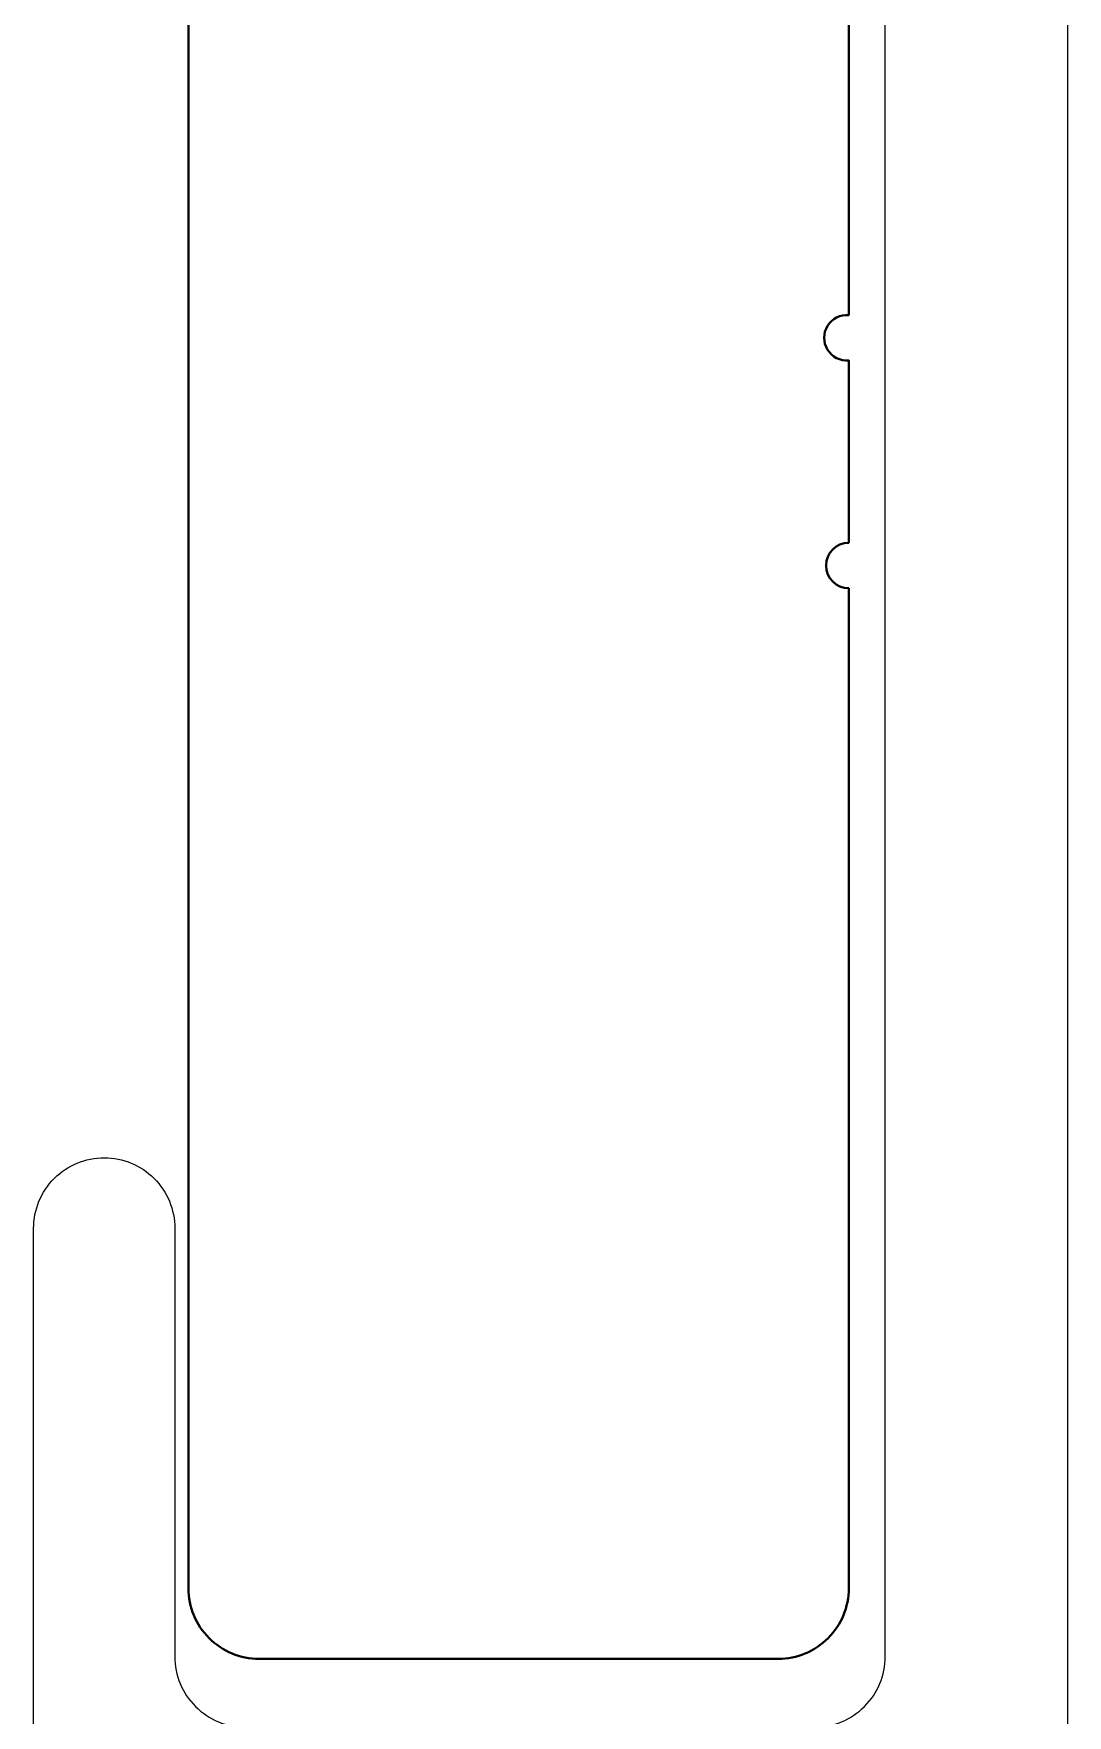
# Model space of a CAD drawing. Extents: x -23 to 190, y -172 to 85.
# Drawn here: x -6.216 to -5.762, y 49.759 to 50.497 of the extents above; entities that cross this region are included whole.
import ezdxf

# ---------------------------------------------------------------- set-up
doc = ezdxf.new("R2010")
doc.units = 0
doc.header["$MEASUREMENT"] = 0
doc.layers.get('0').update_dxf_attribs({"linetype": 'CONTINUOUS'})
doc.layers.add('DIM', color=7, linetype='CONTINUOUS')
doc.layers.add('FRAME', color=1, linetype='CONTINUOUS')

# ---------------------------------------------------------------- blocks, each defined once
blk = doc.blocks.new('3809 BLOCK FRAME')
blk.add_lwpolyline([(-1.674, 0.454), (-4.425, 0.454)])
for points in [[(-3.575, 0), (-3.281, 0, 0.414214), (-3.25, 0.031, 0.414214), (-3.281, 0.062), (-3.469, 0.062, -0.414214), (-3.5, 0.093)], [(-3.5, 0.343, -0.414214), (-3.469, 0.374), (-2.41666, 0.374, -0.5024), (-2.38697, 0.33409, 0.280293), (-2.34946, 0.19025, 0.498955), (-2.30053, 0.19797, 0.334263), (-2.30634, 0.2348, -2.470836), (-2.19366, 0.2348, 0.334263), (-2.19947, 0.19797, 0.498955), (-2.15054, 0.19025, 0.280293), (-2.11303, 0.33409, -0.5024), (-2.08334, 0.374), (-1.637, 0.374, -0.414214)]]:
    blk.add_lwpolyline(points, format="xyb")

msp = doc.modelspace()

# ---------------------------------------------------------------- linework, layer by layer
at = {"layer": 'DIM', "color": 5, "lineweight": 40}
msp.add_lwpolyline([(-6.14841, 51.60272), (-6.14841, 49.81472, 0.414214), (-6.11741, 49.78372), (-5.88941, 49.78372, 0.414214), (-5.85841, 49.81472), (-5.85841, 50.25372, -1), (-5.85841, 50.27372), (-5.85841, 50.35375, -1.086283), (-5.85841, 50.37368), (-5.85841, 50.79272, 0.414214), (-5.88941, 50.82372), (-6.02738, 50.82372, -0.414214), (-6.05838, 50.85472), (-6.05838, 50.93772, -0.414214), (-6.02738, 50.96872), (-5.98112, 50.96872, 3.577628), (-5.98112, 51.03872), (-6.02738, 51.03872, -0.414214), (-6.05838, 51.06972), (-6.05838, 51.15272, -0.414214), (-6.02738, 51.18372), (-5.88941, 51.18372, 0.414214), (-5.85841, 51.21472), (-5.85841, 51.60272, 0.414214)], format="xyb", dxfattribs=at)

# ---------------------------------------------------------------- block references
at = {"layer": 'FRAME', "xscale": -1, "rotation": 270}
msp.add_blockref('3809 BLOCK FRAME', (-6.21641, 53.25372), dxfattribs=at)

doc.saveas('drawing.dxf')
